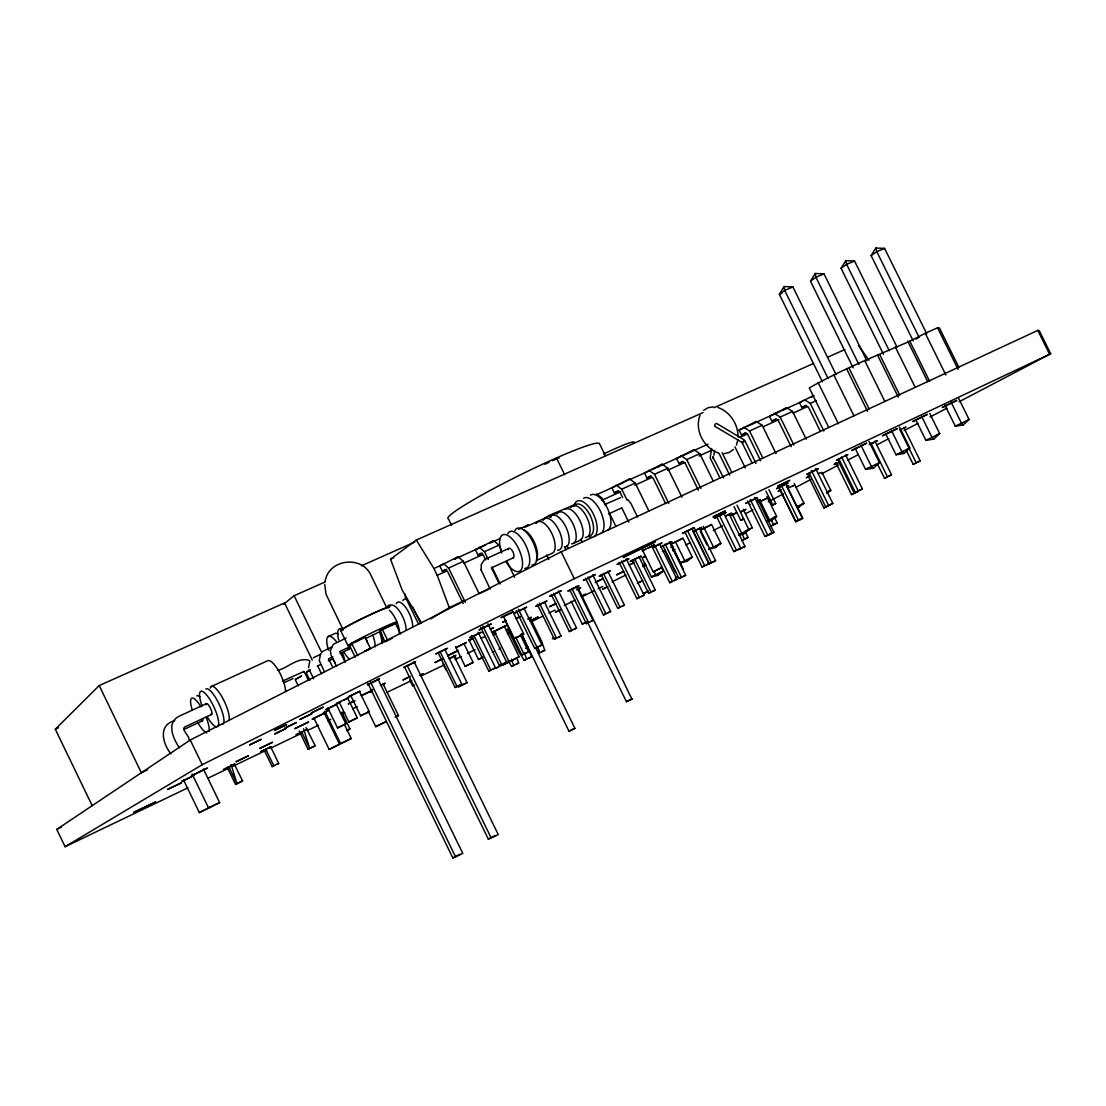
<?xml version="1.0" encoding="UTF-8"?>
<svg xmlns="http://www.w3.org/2000/svg" width="1106" height="1106" viewBox="0 0 1106 1106"><rect width="100%" height="100%" fill="white"/><g stroke="black" fill="none" stroke-linecap="round" stroke-linejoin="round"><path stroke-width="1.5" d="M324.735 584.355L325.952 594.019L342.984 629.508M737.992 437.036C738.296 424.428 729.988 411.667 717.946 407.506M737.896 439.718L736.402 445.082M711.6 448.483L710.149 457.939L719.923 477.93M713.854 455.257L714.642 450.419M330.321 650.618L333.362 644.314L346.123 638.024M325.178 581.203C328.579 558.945 362.409 554.908 371.118 575.632L386.948 608.134M700.029 415.248C694.195 429.93 703.872 448.193 718.596 453.059M799.209 505.663L798.656 507.35L796.845 506.7L803.924 503.285L794.205 483.529M716.412 545.631L715.582 547.484L709.029 549.184L720.863 543.378L711.517 524.341M309.818 660.766L308.546 667.678M320.602 653.563L319.302 660.6L324.417 671.701M671.079 543.834L680.453 562.982L687.02 561.281L687.96 559.36M641.978 557.687L651.434 576.986L658.015 575.286L659.052 573.309L663.296 571.152L661.111 566.687M836.122 374.699L792.891 286.952L784.057 286.551L779.329 294.265L822.422 381.764M853.196 367.883L810.463 281.159L815.191 273.486L823.998 273.873L866.869 360.846M883.445 354.238L841.058 268.274L845.786 260.657L854.551 261.03L897.09 347.229M913.183 340.842L871.127 255.624L875.855 248.048L884.593 248.394L926.787 333.846M723.67 477.958L712.928 457.29M484.248 559.968L481.248 564.613L481.138 570.005M92.199 805.666L55.3 729.241L99.194 685.554L284.532 602.964L312.265 660.061M855.159 448.248L865.583 469.414L873.574 468.142L879.422 462.598L868.957 441.377M885.671 433.787L896.012 454.76L903.989 453.488L909.809 447.971L899.441 426.93M916.058 420.363L925.916 440.368L933.865 439.082L939.685 433.58L929.8 413.533M944.773 404.865L955.321 426.211L963.243 424.911L969.05 419.45L958.487 398.036M578.079 587.867L631.899 699.144L626.425 701.702L587.258 621.572M733.43 449.478L729.2 452.451L724.084 453.681M626.425 701.702L627.987 700.803M283.537 604.263L294.113 595.733L325.427 581.811M371.118 690.033L372.445 689.563M371.63 691.955L370.372 692.397M654.185 571.857L655.651 574.844L658.015 575.286L663.296 571.152L651.434 576.986L654.476 575.521M683.453 561.53L680.453 562.982L684.78 560.783L687.02 561.281L692.301 557.148L682.9 537.958M768.131 521.382L771.394 520.525L776.661 516.447L766.873 496.539M826.832 493.373L830.772 490.331L821.869 472.234M535.636 647.84L574.913 728.301L569.659 730.942L568.982 731.204L521.368 633.724M568.982 731.204L574.913 728.301M421.289 622.706L402.197 590.148L390.529 559.18L416.312 540.046L703.029 412.593M298.274 685.831L295.274 679.637L301.62 675.932L295.717 679.167M309.86 680.301L306.113 672.572L310.178 670.139M810.463 281.159L815.938 277.274L823.998 273.873M327.832 707.964L337.524 727.914L341.367 725.978M841.058 268.274L846.629 264.362L854.551 261.03M871.127 255.624L876.809 251.67L884.593 248.394M341.975 725.785L345.832 723.863L336.224 704.08M339.224 702.172L348.846 721.983L357.307 717.849L347.519 697.706M479.216 593.811L463.359 561.323L458.05 556.774L439.732 565.885L442.372 571.304L446.769 569.3M458.05 556.774L454.414 559.221L485.493 545.12M357.307 717.849L348.846 721.983M350.796 695.633L360.597 715.817L364.662 713.785M482.797 632.839L483.46 632.673M187.868 787.845L65.088 846.712L56.752 829.403L190.246 740.011L561.171 551.811L1037.815 330.404L1039.225 330.57L1050.7 353.754L959.096 401.768M442.372 571.304L445.068 569.507L447.709 571.802L463.193 603.572M501.225 549.696L498.986 545.092L493.594 540.64L475.4 549.696L478.013 555.074L482.34 553.111M489.806 543.157L493.594 540.64M317.284 666.089L320.616 664.499M359.505 691.609L369.238 711.614L365.174 713.647M478.013 555.074L480.82 553.221L483.488 555.475L485.686 559.968M340.136 653.411L349.247 649.111A4.673 1.604 65 0 0 349.358 646.913M524.576 527.382L528.502 524.811L518.548 529.332M703.651 410.367L708.075 407.699L713.204 406.828M364.897 651.379L370.413 648.42L364.925 637.153L349.233 644.881L355.247 657.227M544.857 518.175L548.866 515.576L575.59 504.239M364.925 637.153L355.095 642.157M322.482 651.586L331.689 647.024M392.146 638.273L385.109 641.95L379.676 630.779L395.271 623.093L400.538 633.904M456.211 658.001L455.465 658.264M648.821 510.834L635.217 483.059L629.591 478.967L611.853 487.787L614.383 492.958L618.862 490.926M625.277 481.691L629.591 478.967M682.029 497.285L667.775 468.239L662.093 464.216L644.466 472.981L646.982 478.124L651.379 476.119M614.383 492.958L617.59 490.953L620.397 493.027L622.609 497.548M662.093 464.216L657.669 466.995L689.494 452.548M713.163 480.944L699.78 453.667L694.043 449.727L676.526 458.437L679.029 463.525L683.342 461.561M646.982 478.124L650.287 476.064L653.107 478.096L665.591 503.548M690.628 451.842L694.043 449.727M507.295 630.213L506.659 630.406M679.029 463.525L682.416 461.437L685.264 463.428L698.37 490.138M746.177 432.944L741.476 435.087L739.015 430.082L756.31 421.483L762.145 425.271L776.053 453.571M430.732 618.931L449.257 607.609L463.317 601.056M958.985 367.565L939.395 327.915L937.542 327.763L925.266 333.293L909.851 341.215C876.159 355.8 841.597 369.584 809.288 387.93L828.657 427.275M751.555 424.386L756.31 421.483M806.205 439.22L792.546 411.432L786.67 407.727L769.472 416.257L771.919 421.22L776.536 419.119M741.476 435.087L745.029 432.93L747.933 434.838L760.693 460.815M781.804 410.672L786.67 407.727M734.025 506.672L740.716 520.29L742.264 519.502M813.463 395.561L799.431 402.667L801.85 407.589L806.385 405.515M811.555 397.165L814.03 395.671M771.919 421.22L775.541 419.036L778.472 420.916L791.136 446.658M65.088 846.712L202.204 764.716L574.304 578.687L1050.7 353.754M916.127 339.086L919.086 337.316L876.809 251.67L875.855 248.048M801.85 407.589L805.555 405.377L808.5 407.215L820.32 431.243M765.919 491.105L772.735 504.958L774.546 504.101L775.721 503.493L768.919 489.64M645.102 563.659L642.918 564.917L645.531 563.825M750.269 504.35L750.075 504.585M493.995 630.766L509.092 661.692L513.613 659.466M788.025 486.391L788.91 485.893L786.463 486.972M748.527 529.636L752.329 527.742L743.26 509.272M768.601 499.456L769.582 498.903L768.891 499.179M793.016 485.907L793.859 485.437L788.993 487.691M904.915 427.69L906.035 427.068L901.058 429.363M514.622 658.996L519.156 656.784L504.336 626.397M306.777 671.715L310.109 669.987M653.107 571.83L662.204 567.378L653.134 571.83L642.475 550.111M514.345 638.618L523.732 634.042L512.493 611.01M523.719 634.07L514.331 638.646L503.769 616.982M455.575 646.664L465.156 666.324L473.133 662.439L464.216 644.148M468.723 639.434L478.469 659.452L483.018 657.185M571.152 601.263L582.309 624.102L584.41 623.065M368.008 683.48L452.852 857.952L459.889 854.219M404.589 667.098L488.34 839.15L495.239 835.486M452.852 857.952L462.792 853.473L377.934 679.001M488.34 839.15L498.281 834.671L414.059 661.706M414.556 685.029L412.676 686.024L409.69 679.872M685.817 545.009L690.407 542.617M713.301 530.617L722.467 525.806M745.361 513.806L752.992 509.811M768.269 501.806L783.532 493.801M795.739 487.4L811.016 479.396M821.703 473.797L838.486 464.99M847.652 460.193L858.339 454.594M876.657 444.985L888.878 438.584M904.141 430.58L917.883 423.377M930.091 416.976L946.888 408.169M326.146 712.444L312.113 719.232L324.625 712.997M382.717 684.586L385.206 683.218L380.478 685.374M505.055 620.908L502.705 622.194L506.092 620.673M372.681 690.227L363.556 694.762M491.327 628.858L493.566 627.627L490.207 629.148M348.501 703.775L353.588 701.204M519.834 616.775L516.543 618.434M305.698 730.195L307.44 729.241L296.021 734.84L303.03 731.522M645.337 556.166L642.793 557.521L645.558 556.277M340.855 713.356L342.694 712.347L341.353 712.941M227.283 767.37L235.523 784.375L242.601 780.877L234.154 763.956M242.601 780.877L235.523 784.375M632.038 563.742L634.512 562.429L629.12 564.945M509.493 628.429L506.935 629.812L508.096 629.3M757.416 501.032L760.334 499.483L757.804 500.603M528.751 618.696L531.419 617.272L527.728 618.959M844.763 456.336C858.076 449.354 823.583 466.511 841.832 457.801M781.043 489.626L778.085 491.202L780.532 490.11M421.262 674.812L423.308 673.72L419.755 675.365M264.03 749.771L272.2 766.61L273.818 765.781L265.62 748.886M277.067 764.26L278.684 763.417L270.5 746.536M662.383 551.562L664.595 550.429M809.288 476.188L806.274 477.778L808.638 476.741M530.05 620.908L533.534 619.153M299.201 731.038L308.035 749.26L315.169 745.748L306.072 727.624M315.169 745.748L308.035 749.26M672.503 550.677L675.089 549.364M499.746 648.71L500.562 648.296L498.986 649.098M348.127 729.849L349.952 728.923L341.892 712.333M689.397 558.627L692.301 557.148L684.78 560.783L675.351 541.553M183.624 780.117L199.315 812.564L214.039 805.292M208.564 807.961L210.126 807.2L208.564 807.961L192.126 774.006M717.891 544.871L720.863 543.378L715.582 547.484L713.453 546.945L703.375 526.401M896.012 454.76L909.809 447.971L906.837 449.478M738.67 534.848L748.969 529.802L737.038 505.193M925.916 440.368L939.685 433.58L936.671 435.114M766.403 521.465L776.661 516.447L772.029 518.783M955.321 426.211L969.05 419.45M801.56 504.474L803.924 503.285L798.656 507.35L798.076 506.161M203.366 768.974L219.624 802.569L215.587 804.56M827.177 492.142L830.772 490.331L826.597 492.35M560.3 609.876L555.309 612.282L560.078 609.904M607.719 586.733L602.466 589.249L605.341 587.908M493.87 651.503L492.294 652.305L493.152 651.932M741.85 540.516L748.085 537.461L745.071 531.309M770.716 526.097L777.186 522.931L774.2 516.834M314.076 718.375L329.132 749.37L339.528 744.31L324.003 712.361M324.874 711.213L340.648 743.674L351.224 738.518L344.45 724.554L345.832 723.863M351.224 738.518L346.98 740.605M648.448 547.912L654.517 544.76L642.116 550.843L645.337 549.419M343.551 700.292C362.063 690.974 324.334 709.195 340.593 701.729M652.899 547.249L661.969 542.949L653.093 547.442M329.007 709.955L323.284 712.955L328.233 710.688M473.562 638.107L468.75 640.609L472.096 639.088M858.546 447.308L866.731 443.091L851.841 450.391L857.344 447.889M361.233 695.605L371.381 690.697M666.31 544.428L671.798 541.594L660.697 547.041L663.531 545.77M693.531 531.253L701.785 527.327L693.49 531.516M577 589.636L580.747 587.701L576.503 589.678M869.261 444.529L877.293 440.713L870.989 443.948M725.688 516.184L731.301 513.295L725.937 515.783M500.078 628.678L506.341 625.429L492.281 632.328L498.875 629.259M481.179 638.356L484.525 636.697M677.135 541.221L682.402 538.511L671.812 543.696L674.494 542.507M448.746 655.042L458.147 650.48M746.716 530.451L745.928 530.839L747.559 530.106M368.243 711.241L375.75 726.683L385.98 721.693L381.294 723.96M382.883 683.536L398.45 715.541L396.584 716.453M456.944 651.296L447.584 655.817M440.437 659.715L434.865 662.591L442.317 659.093M731.26 515.244L736.237 513.018M839.841 461.603L834.035 464.575L838.915 462.322M759.02 502.027L766.638 498.391L758.647 502.414M555.171 603.862L549.599 606.738L556.097 603.682M740.73 512.009L745.983 509.313L741.048 511.608M623.798 571.429L616.526 574.913L623.494 571.401M264.389 749.827C250.509 756.905 281.145 741.587 267.251 748.665M450.667 658.056L455.921 655.346L448.967 658.623M534.295 618.959L538.152 616.982L530.438 620.812M581.908 596.162L585.862 594.143L581.397 596.245M455.078 659.563L461.23 656.522M467.382 653.466L475.082 649.664M507.391 633.655L510.474 632.134M532.014 621.475L542.797 616.139M548.949 613.097L555.101 610.042M564.337 605.466L575.106 600.143M582.807 596.328L593.576 590.991M598.194 588.71L602.811 586.429M612.047 581.853L625.899 574.996M642.821 566.618L645.904 565.097M467.078 682.665L458.34 686.937L467.091 682.665L453.709 655.222M438.087 652.568L455.105 687.49L457.055 686.522L439.994 651.503M480.709 627.309L499.4 665.618L501.599 664.526L482.866 626.107M459.847 685.181L461.81 684.213L444.764 649.236M471.446 635.549L488.783 671.093L490.801 670.098L474.184 636.005M504.377 663.185L506.603 662.093L487.884 623.729M516.184 610.484L534.71 648.434L536.991 647.3L518.41 609.254M493.442 668.826L495.488 667.817L478.124 632.217M504.64 619.761L521.838 655.015L523.94 653.978L515.686 637.07M539.604 646.056L541.899 644.922L524.092 608.438M551.286 594.544L569.369 631.567L571.747 630.406L553.594 593.272M526.428 652.775L528.544 651.738L520.304 634.858M537.281 604.249L554.341 639.199L556.512 638.121L539.396 603.088M558.848 637.001L561.032 635.922L544.677 602.452M574.18 629.231L576.558 628.056L558.447 590.977M585.53 578.3L603.461 614.977L605.908 613.775L587.922 576.986M608.189 612.683L610.636 611.466L592.678 574.733M569.645 589.581L586.304 623.646L588.53 622.54L571.843 588.392M590.728 621.489L592.982 620.383L576.309 586.277M619.125 562.36L636.904 598.705L639.42 597.475L621.586 561.019M641.549 596.452L644.079 595.208L626.259 558.807M742.167 519.599L743.73 518.811L740.757 520.276M637.374 583.194L642.793 580.581L639.351 582.226M554.41 637.65L552.364 638.66L554.078 637.844M601.208 574.581L617.729 608.355L620.024 607.222L603.461 573.364M622.084 606.226L624.392 605.093L607.844 571.277M632.231 559.83L648.628 593.314L650.992 592.152L634.554 558.571M652.927 591.226L655.291 590.051L638.867 556.525M651.752 546.005L669.766 582.724L672.351 581.452L654.946 545.922M674.328 580.498L676.913 579.226L659.535 543.737M684.835 531.903L702.047 567.019L704.702 565.705L687.434 530.507M706.527 564.834L709.181 563.535L691.941 528.364M662.757 545.313L679.029 578.521L681.448 577.332L665.135 544.028M683.259 576.461L685.679 575.272L669.393 542.009M715.941 515.258L733.762 551.59L736.485 550.249L719.356 515.341M738.172 549.447L740.896 548.106L733.762 551.59M693.089 531.627L708.946 563.963L711.421 562.747L694.762 528.779M713.093 561.945L715.582 560.714L699.697 528.336M742.458 547.65L745.002 546.405L729.241 514.29M747.545 500.977L764.937 536.41L767.716 535.055L750.269 499.525M769.264 534.309L772.057 532.94L754.624 497.451M779.08 487.898L795.587 521.507L798.421 520.11L781.113 484.884M799.845 519.433L802.68 518.037L786.145 484.387M769.914 534.281L767.329 535.553L773.937 532.318L757.555 498.944M771.352 533.59L773.937 532.318M779.896 489.184L795.864 521.659L798.504 520.373M799.818 519.737L802.472 518.438L787.237 487.456M808.071 475.787L823.915 508.013L832.804 503.382L815.647 468.502M838.638 458.478L855.339 492.433L858.284 490.981L841.542 456.944M859.459 490.428L862.404 488.976L845.675 454.981M877.694 464.492L884.482 478.262L887.468 476.783L870.851 443.036M888.519 476.285L891.533 474.806L874.915 441.1M835.804 462.612L851.537 494.576L854.261 493.235L838.5 461.188M855.367 492.709L858.104 491.368L851.537 494.576M906.436 450.64L913.169 464.299L916.21 462.792L899.717 429.335M917.15 462.363L920.206 460.856L903.726 427.428M501.668 665.397C512.092 660.282 488.078 671.992 497.866 667.236M510.046 661.512L513.046 660.033L503.714 664.595L507.889 662.535M628.706 700.444L632.342 698.854M774.297 504.156L775.721 503.493M774.159 504.295L772.735 504.958M748.596 529.525L752.329 527.742M643.996 593.314L648.448 591.143L643.291 593.673M675.241 578.12L677.937 576.807M586.954 621.821L582.309 624.102M499.4 665.618L506.603 662.093M534.71 648.434L541.899 644.922M569.369 631.567L576.558 628.056M603.461 614.977L610.636 611.466M636.904 598.705L644.079 595.208M669.766 582.724L676.913 579.226M702.047 567.019L709.181 563.535M764.937 536.41L772.057 532.94M795.587 521.507L802.68 518.037M832.804 503.382L825.712 506.838L809.329 473.534M855.339 492.433L862.404 488.976M884.482 478.262L891.533 474.806M913.169 464.299L920.206 460.856M455.105 687.49L461.81 684.213M488.783 671.093L495.488 667.817M521.838 655.015L528.544 651.738M554.341 639.199L561.032 635.922M586.304 623.646L592.982 620.383M617.729 608.355L624.392 605.093M648.628 593.314L655.291 590.051M679.029 578.521L685.679 575.272M708.946 563.963L715.582 560.714M745.002 546.405L738.366 549.641L740.909 548.396L723.78 513.239M795.864 521.659L802.472 518.438M823.915 508.013L830.509 504.792M334.04 746.992L329.229 749.329M334.62 746.688L339.528 744.31M345.597 741.269L340.648 743.674M380.436 724.402L375.75 726.683M508.083 660.835L511.608 666.42L518.673 662.978L517 658.291M507.848 629.369L518.811 651.821L524.189 660.31L531.64 656.688L521.659 633.655M538.428 653.411L544.733 650.328L541.719 641.508L530.023 617.549M606.06 587.438L607.623 586.678M482.064 657.752L478.497 659.452M469.594 664.125L473.119 662.439M468.709 664.637L465.184 666.324M637.609 583.166L638.591 582.682M770.481 526.235L772.873 525.074M777.186 522.931L773.592 524.673L771.366 520.138M741.656 540.627L744.006 539.493M748.085 537.461L744.559 539.161L731.813 513.212M525.737 648.393L528.253 647.176M395.063 717.172L398.45 715.541M209.352 807.587L219.624 802.569M209.407 807.643L199.315 812.564M511.608 666.42L513.696 665.411L511.456 659.162M516.585 663.987L518.673 662.978M524.189 660.31L526.608 659.135L524.355 652.789M529.221 657.863L531.64 656.688M542.23 651.545L544.733 650.328M515.742 618.627L520.179 616.554M733.9 513.931L736.499 512.672M731.025 515.576L733.61 514.318M191.352 776.937L181.799 781.334L194.435 775.126M596.646 581.618L603.351 578.493L595.166 582.641M355.026 700.817L348.266 703.969M493.926 634.388L496.165 633.296M493.152 635.051L495.377 633.973M410.215 676.291L402.874 680.01L410.077 676.623M709.029 549.184L711.988 547.76M272.2 766.61L278.684 763.417M346.413 730.624L349.952 728.923M879.422 462.598L865.583 469.414L868.238 468.128M208.066 778.154L229.827 767.716M232.937 766.237L265.564 750.587M270.237 748.347L301.316 733.444M307.523 730.458L318.404 725.246M327.735 720.766L330.846 719.287M341.726 714.061L344.823 712.582M352.593 708.849L357.266 706.61M386.782 692.453L411.653 680.536M420.971 676.056L444.294 664.886M344.395 724.513L337.524 727.914M509.092 661.692L519.156 656.784M56.752 829.403L61.411 827.191M147.582 769.817L141.347 772.748L99.194 685.554M364.413 651.213L370.413 648.42M670.706 547.429L672.96 546.378M328.441 658.844L332.823 656.798M211.661 714.462L184.854 726.918C180.845 729.158 189.513 736.209 189.306 739.955M328.358 660.904L333.003 658.734M183.859 729.504L202.439 720.863M480.516 593.051L488.327 589.415M818.454 473.645L820.68 472.663M174.762 720.67C157.799 724.928 162.623 743.564 170.905 753.85M313.344 657.752L320.726 654.337M379.676 630.779L392.658 624.766M350.173 646.651L339.777 651.462L345.279 662.356M536.479 560.507L552.627 553.028A17.295 7.783 65.5 0 0 550.691 531.322A17.295 7.783 65.5 0 0 536.023 523.622M573.558 543.322L580.47 540.101A17.171 7.977 65.5 0 0 579.821 520.442A17.171 7.977 65.5 0 0 565.401 509.299M491.368 567.903L513.364 557.783M608.424 514.014L621.779 507.875M206.421 703.637L178.882 716.342C166.038 722.84 173.379 739.223 179.435 747.78M328.164 636.6L334.717 633.6A17.544 5.945 65 0 1 338.229 634.015M486.087 558.779L508.677 548.452M604.733 504.516L620.411 497.672M211.163 686.605L267.389 660.863A19.244 5.848 65 0 1 278.38 670.43A19.244 5.848 65 0 1 285.542 691.527M443.299 563.452L448.594 568.042L463.359 561.323M479.119 547.207L484.469 551.7L498.986 545.092M616.111 485.078L621.724 489.211L635.217 483.059M648.849 470.23L654.517 474.28L667.775 468.239M681.033 455.631L686.743 459.598L699.78 453.667M743.744 427.192L749.55 431.008L762.145 425.271M774.297 413.326L780.159 417.073L792.546 411.432M804.352 399.708L810.256 403.372L816.339 400.593M449.257 607.609L437.243 575.327L446.644 571.042M463.898 563.175L482.7 554.604M601.844 500.285L620.66 491.714M634.761 485.285L652.001 477.419M667.678 470.271L684.932 462.405M699.033 455.976L711.573 450.266M739.79 437.395L747.628 433.829M763.306 426.681L778.983 419.533M793.099 413.105L807.2 406.662M416.312 540.046L433.925 568.512L444.128 563.88M491.285 542.493L500.119 538.484M526.138 526.677L555.682 513.267M596.825 494.603L614.839 486.433M617.812 485.078L623.784 482.368M629.701 479.686L648.863 470.99M651.807 469.649L656.204 467.658M691.043 451.842L708.047 444.142M739.015 430.082L743.716 427.953M746.854 426.529L780.255 411.363M783.269 409.994L802.458 401.298M55.3 729.241L58.438 727.817M284.062 682.651L293.09 678.586M282.472 681.13L303.887 671.494M390.529 559.18L393.681 557.77M277.495 670.443C288.002 667.969 297.749 656.784 309.224 660.365M714.061 407.685L813.311 363.57M827.495 357.266L844.818 349.565M361.441 565.788L414.667 542.106M792.891 286.952L784.693 290.408L779.329 294.265L782.053 293.118M558.336 458.188L559.429 457.718M360.597 715.817L369.238 711.614M738.794 535.18L743.702 533.894L748.969 529.802L744.435 532.097L743.702 533.894L741.684 533.327M713.315 456.972L712.568 457.082L713.467 457.594A1.673 0.774 7.6 0 1 712.679 458.188M771.394 520.525L769.472 519.917L759.67 499.953M744.186 439.856L716.508 423.391L714.974 424.262L714.656 426.183L742.015 442.428A1.673 0.747 -55.4 0 0 742.914 442.524A1.673 0.747 -55.4 0 0 744.006 441.335L744.379 440.658L741.877 442.165L752.301 463.386M596.507 493.967L602.079 498.156L605.729 505.608M873.574 468.142L871.39 466.455L860.91 445.179M548.866 515.576L551.065 517.304M903.989 453.488L901.929 451.76L891.547 430.676M933.865 439.082L931.943 437.312L921.27 415.662M627.779 499.608L630.821 503.271L637.54 517M963.243 424.911L961.432 423.114L950.842 401.658M858.38 345.321L868.984 360.307M303.735 671.494L305.367 673.983M1037.815 330.404L1049.414 353.851M937.542 327.763L958.059 369.293M925.266 333.293L945.837 374.962M909.851 341.215L929.593 381.224M907.75 341.187L927.699 381.625M895.252 346.814L915.27 387.404M889.252 350.754L846.629 264.362L845.786 260.657M879.795 354.763L899.759 395.229M877.417 354.832L898.293 397.151M864.698 360.556L884.897 401.519M858.892 364.441L815.938 277.274L815.191 273.486M849.214 368.533L869.33 409.358M846.56 368.727L867.602 411.418M833.62 374.561L853.97 415.884M828.007 378.349L784.693 290.408L784.057 286.551M818.094 382.552L838.376 423.75M810.256 403.372L823.859 431.008M811.431 470.506L828.615 505.428M780.159 417.073L793.873 444.958M749.55 431.008L762.767 457.912M744.794 440.547L756.048 463.455M734.923 446.852L745.25 467.893M722.121 452.713L731.743 472.317M719.135 453.64L729.725 475.207M686.743 459.598L700.928 488.506M700.43 531.654L706.886 544.802M654.517 474.28L668.812 503.437M686.411 560.051L687.02 561.281M671.784 545.631L683.19 568.899M664.512 549.876L675.655 572.604M605.397 455.7L599.48 443.63A84.581 7.051 -26.3 0 0 516.488 476.783A84.581 7.051 -26.3 0 0 448.469 518.949L451.483 525.129M621.724 489.211L627.033 500.05M657.406 574.055L658.015 575.286M621.973 508.248L628.802 522.198M609.378 513.073L615.959 526.497M556.484 457.967L564.654 474.668M580.857 539.106L582.337 542.12M566.908 545.576L568.387 548.59M564.475 546.751L565.982 549.82M561.171 551.811L574.304 578.687M546.571 555.005L548.797 559.553M507.212 561.959L514.705 577.291M484.469 551.7L488.23 559.401M491.99 567.088L500.258 584.023M491.506 568L499 583.36M481.069 569.797L490.179 589.139M448.594 568.042L465.322 602.341M433.925 568.512L437.243 575.327M443.05 663.904L446.008 669.987M412.621 606.945L420.612 623.369M418.676 624.337L405.335 596.936L405.031 594.088M407.146 665.383L491.34 838.348M382.234 629.134L387.694 640.346M351.694 643.277L357.722 655.678M370.538 682.029L455.741 857.219M340.662 630.572L348.017 645.71M336.445 666.13L331.164 655.25L330.307 650.881M328.689 658.955L332.45 666.711M294.113 595.733L321.818 652.747M317.754 666.061L321.445 673.665M309.196 669.6L313.675 678.808M305.533 674.314L308.491 680.411M301.551 731.674L309.68 748.416L303.569 728.84M228.707 766.569L236.974 783.615L231.085 764.523M190.246 740.011L202.204 764.716M537.364 646.374L539.645 652.817L537.627 646.927M544.912 464.285A24.125 2.06 -26.3 0 1 549.198 462.211M552.558 460.732A23.516 2.005 -26.3 0 1 556.332 459.073M335.367 663.019A17.572 5.903 65 0 1 333.03 659.563M328.593 650.065A17.572 5.903 65 0 1 327.777 636.932A17.572 5.903 65 0 1 336.321 641.604M342.694 653.342A17.572 5.903 65 0 1 344.837 661.305M348.902 658.747A17.903 6.124 65 0 1 344.104 652.429M338.713 639.987A17.903 6.124 65 0 1 342.846 629.383M348.902 649.346A4.673 1.604 65 0 1 347.851 648.932M389.644 606.71A15.719 5.807 65.1 0 1 399.487 611.162A15.719 5.807 65.1 0 1 405.985 630.185M396.266 603.682A15.691 5.848 65.1 0 1 406.151 608.093A15.691 5.848 65.1 0 1 412.607 627.102M389.464 610.291A15.747 5.751 65.1 0 1 399.321 633.296M380.63 630.987A15.816 5.641 65.1 0 1 382.109 643.25M379.579 632.038A18.194 6.47 65.1 0 1 381.833 643.664M372.805 635.176A18.221 6.415 65.1 0 1 375.1 646.803M366.003 638.328A18.249 6.359 65.1 0 1 367.399 642.669M402.861 600.655A15.664 5.889 65.1 0 1 405.418 598.954M550.014 517.262A17.24 7.88 65.5 0 1 565.83 526.857A17.24 7.88 65.5 0 1 564.585 547.069M543.032 520.442A17.267 7.825 65.5 0 1 558.793 530.078A17.267 7.825 65.5 0 1 557.631 550.29M556.982 514.096A17.198 7.922 65.5 0 1 572.839 523.65A17.198 7.922 65.5 0 1 571.525 543.848M570.834 507.806A17.143 8.018 65.5 0 1 586.774 517.249A17.143 8.018 65.5 0 1 585.323 537.447M574.277 506.244A17.129 8.046 65.5 0 1 590.245 515.659A17.129 8.046 65.5 0 1 588.765 535.857M591.641 537.281A19.687 9.263 65.5 0 1 588.862 536.659M573.973 506.23A19.687 9.263 65.5 0 1 590.867 509.672A19.687 9.263 65.5 0 1 594.005 536.659M583.609 498.239A19.645 9.318 65.6 0 1 600.282 510.889A19.645 9.318 65.6 0 1 600.848 533.479M590.466 495.129A19.604 9.373 65.6 0 1 607.18 507.723A19.604 9.373 65.6 0 1 607.678 530.299M501.709 552.959A20.074 8.668 65.4 0 1 508.11 535.636A20.074 8.668 65.4 0 1 522.53 565.152A20.074 8.668 65.4 0 1 506.216 562.194M514.898 530.507A19.991 8.779 65.4 0 1 532.829 541.816A19.991 8.779 65.4 0 1 531.779 565.083M507.778 533.742A20.032 8.724 65.4 0 1 525.668 545.106A20.032 8.724 65.4 0 1 524.7 568.373M524.05 529.981A17.378 7.645 65.5 0 1 534.917 543.53A17.378 7.645 65.5 0 1 536.465 559.622M508.069 549.751A5.24 2.253 65.4 0 1 512.562 551.175A5.24 2.253 65.4 0 1 512.797 557.963M351.611 644.674A26.986 1.244 -25.9 0 1 357.141 640.18A26.986 1.244 -25.9 0 1 389.284 624.738A26.986 1.244 -25.9 0 1 391.635 625.443M378.86 632.107A26.986 1.244 -25.9 0 1 366.459 638.107M342.805 630.157A26.986 1.479 -25.8 0 1 362.892 618.143A26.986 1.479 -25.8 0 1 388.441 607.885M343.372 629.508A24.456 1.341 -25.8 0 1 346.634 626.812M348.39 625.802A24.456 1.341 -25.8 0 1 369.473 615.157A24.456 1.341 -25.8 0 1 385.939 608.231M387.224 607.014A18.678 6.871 65.1 0 1 390.211 605.01M196.757 695.923A19.148 5.101 64.9 0 1 199.951 696.669M206.836 732.932A19.175 5.06 64.9 0 1 198.002 722.812M192.14 709.554A19.175 5.06 64.9 0 1 191.932 698.107A19.175 5.06 64.9 0 1 200.96 706.803M206.131 717.158A19.175 5.06 64.9 0 1 209.034 731.481M202.605 718.665A5.903 1.548 64.9 0 1 201.444 720.6M210.32 688.056A19.507 5.35 64.9 0 1 221.794 696.545A19.507 5.35 64.9 0 1 229.039 720.31M205.854 689.038A19.535 5.309 64.9 0 1 218.794 703.457A19.535 5.309 64.9 0 1 222.859 724.154M202.108 705.974A19.562 5.253 64.9 0 1 205.094 693.31A19.562 5.253 64.9 0 1 218.601 722.024A19.562 5.253 64.9 0 1 207.057 716.508M206.103 704.84A6.014 1.618 64.9 0 1 208.384 704.84A6.014 1.618 64.9 0 1 211.758 711.794A6.014 1.618 64.9 0 1 210.638 714.2M603.53 454.041A39.042 2.959 -26.4 0 1 633.213 443.437M236.186 761.688L248.311 755.827L236.186 761.688M249.707 744.863L261.113 739.347L249.707 744.863M259.758 748.43L272.422 742.292L259.758 748.43M274.537 730.416L286.495 724.651L274.537 730.416M274.786 733.914L285.86 728.564L274.786 733.914M285.058 728.025L296.339 722.564L285.058 728.025M300.113 719.37L311.698 713.771L300.113 719.37M295.039 728.577L308.533 722.038L295.039 728.577M311.394 712.9L323.201 707.19L311.394 712.9M325.855 709.582L336.736 704.315L325.855 709.582M348.514 696.766L359.796 691.305L348.514 696.766M367.469 684.725L379.399 678.96L367.469 684.725M403.759 667.471L415.538 661.775L403.759 667.471M436.027 653.826L447.294 648.393L436.027 653.826M479.216 629.812L491.133 624.061L479.216 629.812M469.884 637.72L481.013 632.342L469.884 637.72M455.976 647.577L466.4 642.531L455.976 647.577M501.225 617.577L513.474 611.659L501.225 617.577M514.788 612.931L526.553 607.235L514.788 612.931M549.696 596.341L561.323 590.728L549.696 596.341M535.885 606.323L546.765 601.07L535.885 606.323M583.982 580.069L583.36 580.456L595.47 574.512L583.982 580.069M568.055 591.019L578.811 585.834L568.055 591.019M625.028 556.401L623.176 557.562L655.25 541.816L625.028 556.401M617.673 564.074L616.982 564.502L629.01 558.599L617.673 564.074M599.687 575.977L599.079 576.35L610.318 570.834L599.687 575.977M630.807 561.184L630.144 561.572L641.314 556.097L630.807 561.184M683.259 532.926L682.471 533.396L694.333 527.576L683.259 532.926M713.854 516.461L712.983 516.972L725.26 510.944L713.854 516.461M715.195 517.76L714.365 518.258L726.144 512.479L715.195 517.76M746.591 502.857L745.707 503.368L757.416 497.631L746.591 502.857M701.121 529.677L700.388 530.092L710.909 524.935L701.121 529.677M778.679 485.714L777.712 486.267L789.822 480.336L778.679 485.714M777.449 488.202L776.523 488.741L788.149 483.032L777.449 488.202M807.781 473.81L806.813 474.363L818.371 468.695L807.781 473.81M883.915 435.059L882.519 435.847L897.312 428.589L883.915 435.059M914.123 420.736L912.671 421.552L927.353 414.349L914.123 420.736M943.805 406.676L942.298 407.506L956.897 400.344L943.805 406.676M192.624 775.071C183.458 780.159 230.214 756.919 192.624 775.071M169.273 788.537L167.518 789.477L181.702 782.702L169.273 788.537M136.315 811.113L133.674 812.495L155.669 801.947L136.315 811.113M225.002 768.739L223.495 769.596L235.053 763.983L225.002 768.739"/></g></svg>
